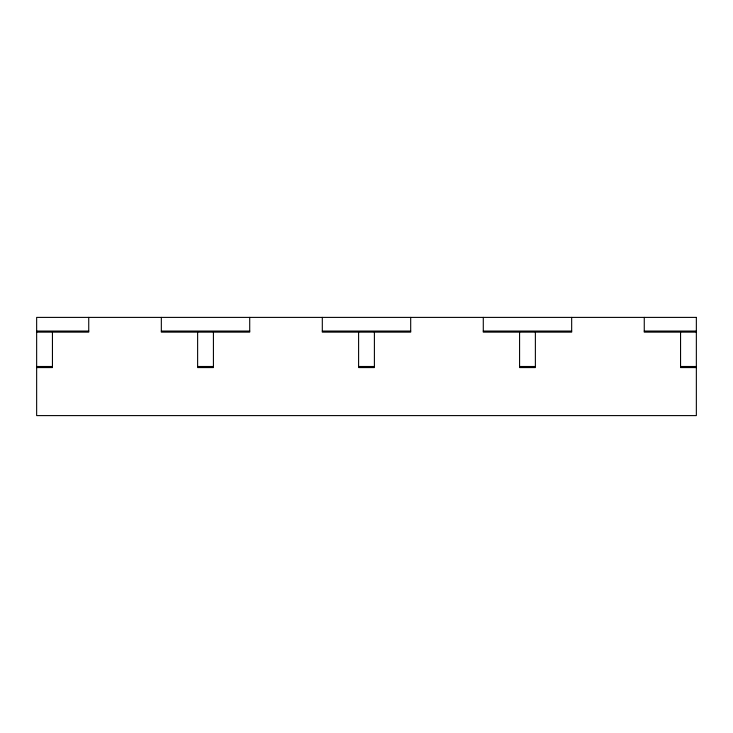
<?xml version="1.0" encoding="UTF-8"?>
<svg xmlns="http://www.w3.org/2000/svg" width="733" height="733" viewBox="0 0 733 733"><rect width="100%" height="100%" fill="white"/><g stroke="black" fill="none" stroke-linecap="round" stroke-linejoin="round"><path stroke-width="1.1" d="M36.65 331.059L88.739 331.059M161.333 331.059L249.715 331.059M322.309 331.059L410.691 331.059M483.285 331.059L571.667 331.059M644.261 331.059L696.35 331.059M36.65 332.131L88.739 332.131L88.739 317.398M696.35 332.131L644.261 332.131L644.261 317.398M36.65 366.5L52.446 366.5M197.626 366.5L213.422 366.5M358.602 366.5L374.398 366.5M519.578 366.5L535.374 366.5M680.554 366.5L696.35 366.5M36.65 367.572L52.446 367.572L52.446 332.131M696.35 367.572L680.554 367.572L680.554 332.131M571.667 317.398L571.667 332.131L483.285 332.131L483.285 317.398M535.374 332.131L535.374 367.572L519.578 367.572L519.578 332.131M410.691 317.398L410.691 332.131L322.309 332.131L322.309 317.398M374.398 332.131L374.398 367.572L358.602 367.572L358.602 332.131M249.715 317.398L249.715 332.131L161.333 332.131L161.333 317.398M213.422 332.131L213.422 367.572L197.626 367.572L197.626 332.131M696.35 317.398L36.65 317.398L36.65 415.602L696.35 415.602L696.35 317.398"/></g></svg>
